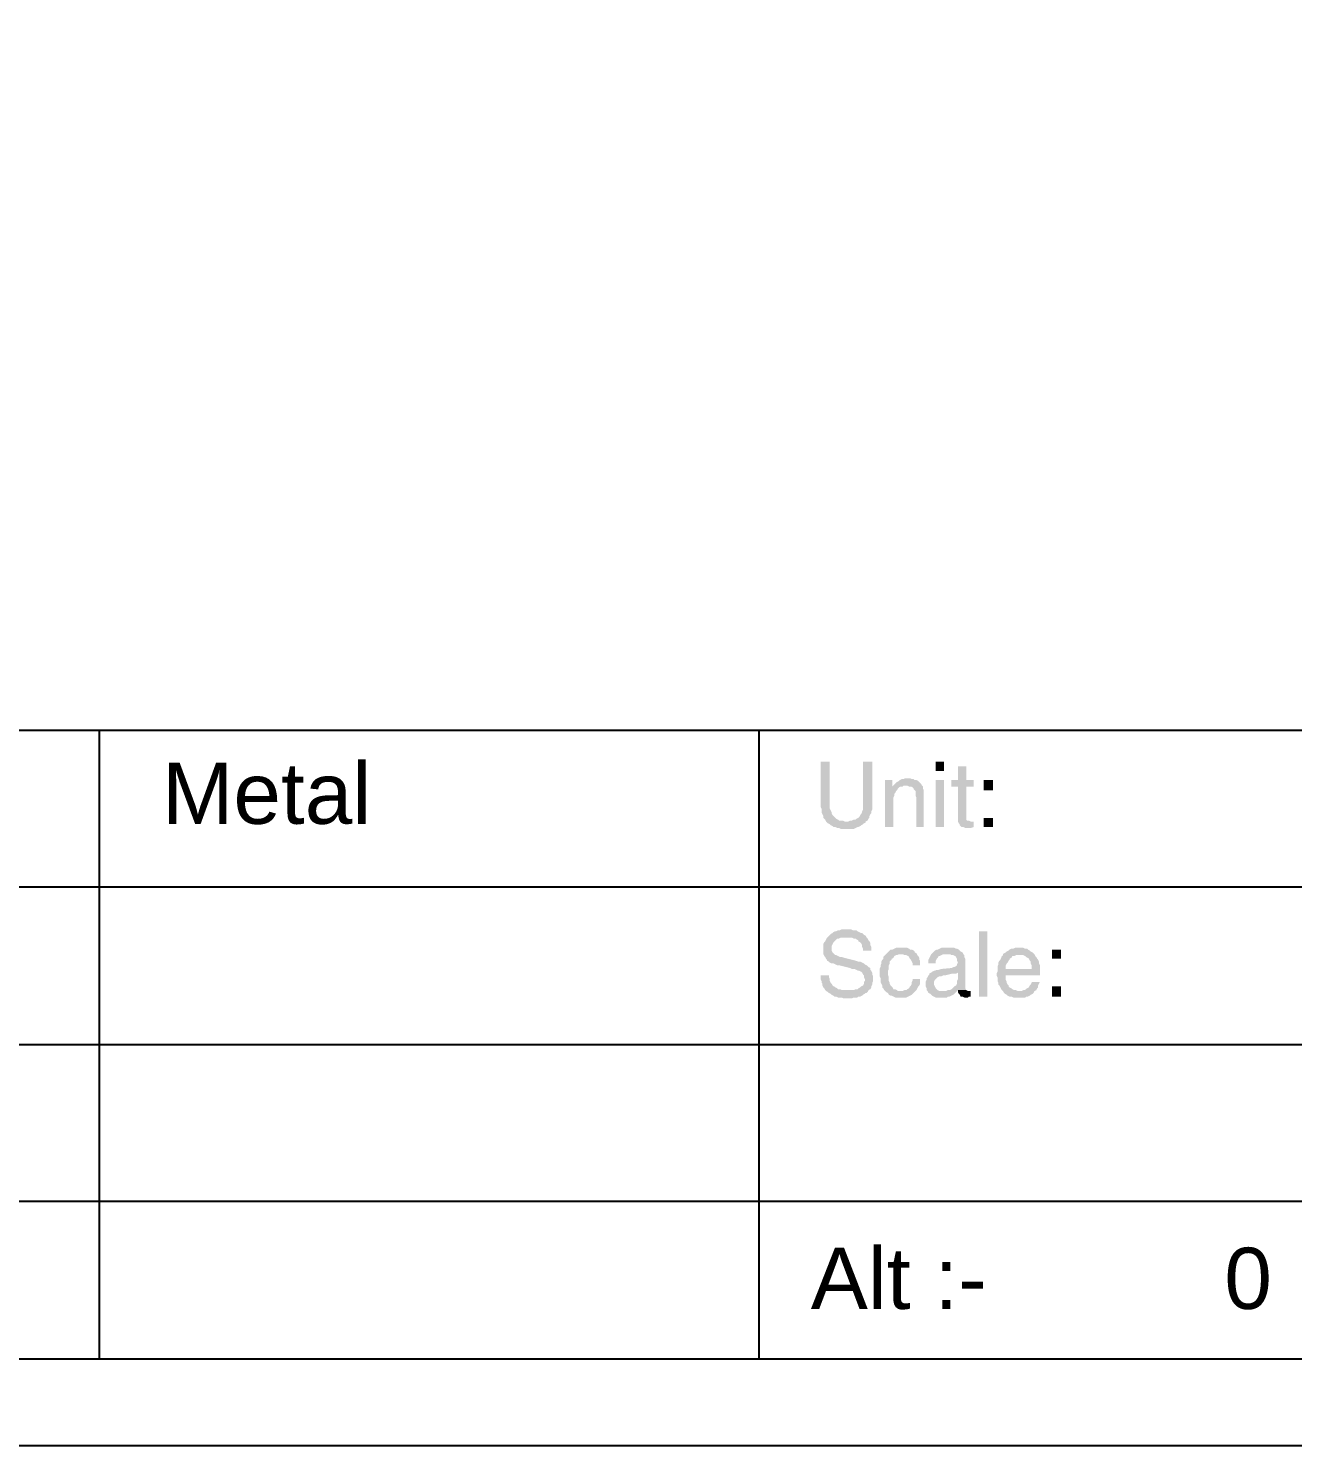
# Model space of a CAD drawing. Header units: millimetres. Extents: x 1448 to 2566, y 1057 to 1416.
# Drawn here: x 2362.5 to 2424.4, y 1118.6 to 1188 of the extents above; entities that cross this region are included whole.
import ezdxf

# ---------------------------------------------------------------- set-up
doc = ezdxf.new("R2010")
doc.units = ezdxf.units.MM
doc.styles.get("Standard").update_dxf_attribs({"font": 'arial.ttf'})

msp = doc.modelspace()

# ---------------------------------------------------------------- hatches: boundary and pattern name
at = {"transparency": 33554559}
for points in [[(2401.71151, 1152.06603), (2401.26019, 1152.06603), (2401.26019, 1149.85455), (2401.30532, 1149.76429), (2401.30532, 1149.58376), (2401.35045, 1149.49349), (2401.39559, 1149.40323), (2401.39559, 1149.31297), (2401.44072, 1149.26783), (2401.48585, 1149.2227), (2401.53098, 1149.13244), (2402.52389, 1149.13244), (2402.43363, 1149.13244), (2402.34336, 1149.17757), (2402.16283, 1149.17757), (2402.1177, 1149.2227), (2402.02744, 1149.26783), (2401.9823, 1149.31297), (2401.93717, 1149.3581), (2401.89204, 1149.40323), (2401.84691, 1149.44836), (2401.80177, 1149.53863), (2401.80177, 1149.58376), (2401.75664, 1149.67402), (2401.71151, 1149.76429), (2401.71151, 1150.03508)], [(2403.78759, 1152.06603), (2403.33627, 1152.06603), (2403.33627, 1150.03508), (2403.33627, 1149.71915), (2403.29114, 1149.62889), (2403.29114, 1149.58376), (2403.246, 1149.49349), (2403.20087, 1149.44836), (2403.15574, 1149.3581), (2403.11061, 1149.31297), (2403.02034, 1149.26783), (2402.97521, 1149.2227), (2402.88495, 1149.2227), (2402.79468, 1149.17757), (2402.70442, 1149.17757), (2402.61415, 1149.13244), (2401.53098, 1149.13244), (2401.57611, 1149.0873), (2401.62125, 1149.04217), (2401.71151, 1148.99704), (2401.75664, 1148.95191), (2401.84691, 1148.90678), (2401.89204, 1148.86164), (2401.9823, 1148.86164), (2402.07257, 1148.81651), (2402.16283, 1148.81651), (2402.2531, 1148.77138), (2402.88495, 1148.77138), (2402.97521, 1148.81651), (2403.06548, 1148.86164), (2403.11061, 1148.86164), (2403.20087, 1148.90678), (2403.246, 1148.95191), (2403.33627, 1148.99704), (2403.3814, 1149.04217), (2403.47167, 1149.0873), (2403.47167, 1149.13244), (2403.56193, 1149.17757), (2403.60706, 1149.26783), (2403.65219, 1149.31297), (2403.65219, 1149.40323), (2403.69733, 1149.49349), (2403.74246, 1149.53863), (2403.74246, 1149.62889), (2403.78759, 1149.71915), (2403.78759, 1150.03508)], [(2407.3079, 1151.61471), (2407.3079, 1152.06603), (2406.90171, 1152.06603), (2406.90171, 1151.61471)], [(2408.39107, 1151.84037), (2407.98488, 1151.84037), (2407.98488, 1151.16338), (2407.66896, 1151.16338), (2407.66896, 1150.84746), (2407.98488, 1150.84746), (2407.98488, 1149.13244), (2408.03001, 1149.04217), (2408.07515, 1148.99704), (2408.07515, 1148.95191), (2408.12028, 1148.90678), (2408.16541, 1148.86164), (2408.25568, 1148.86164), (2408.34594, 1148.81651), (2408.61673, 1148.81651), (2408.75213, 1148.86164), (2408.75213, 1149.13244), (2408.61673, 1149.13244), (2408.52647, 1149.17757), (2408.4362, 1149.17757), (2408.39107, 1149.2227), (2408.39107, 1150.84746), (2408.75213, 1150.84746), (2408.75213, 1151.16338), (2408.39107, 1151.16338)], [(2404.7805, 1151.16338), (2404.41944, 1151.16338), (2404.41944, 1148.86164), (2404.82563, 1148.86164), (2404.82563, 1150.08021), (2404.82563, 1150.30587), (2404.87076, 1150.39614), (2404.87076, 1150.4864), (2404.91589, 1150.53153), (2404.96103, 1150.6218), (2405.00616, 1150.66693), (2405.00616, 1150.66693), (2405.05129, 1150.75719), (2405.09642, 1150.80233), (2404.7805, 1150.84746)], [(2405.50261, 1151.25365), (2405.41235, 1151.25365), (2405.32208, 1151.20852), (2405.23182, 1151.20852), (2405.14156, 1151.16338), (2405.09642, 1151.11825), (2405.00616, 1151.07312), (2404.96103, 1151.02799), (2404.87076, 1150.93772), (2404.7805, 1150.84746), (2405.09642, 1150.80233), (2405.18669, 1150.84746), (2405.27695, 1150.84746), (2405.32208, 1150.89259), (2406.22473, 1150.89259), (2406.1796, 1150.98286), (2406.13446, 1151.02799), (2406.08933, 1151.07312), (2406.0442, 1151.11825), (2405.95393, 1151.16338), (2405.86367, 1151.16338), (2405.81854, 1151.20852), (2405.72827, 1151.20852), (2405.63801, 1151.25365)], [(2407.3079, 1148.86164), (2407.3079, 1151.16338), (2406.90171, 1151.16338), (2406.90171, 1148.86164)], [(2409.69991, 1150.66693), (2409.69991, 1151.16338), (2409.24858, 1151.16338), (2409.24858, 1150.66693)], [(2406.22473, 1150.89259), (2405.41235, 1150.89259), (2405.50261, 1150.89259), (2405.59288, 1150.84746), (2405.68314, 1150.84746), (2405.77341, 1150.80233), (2405.81854, 1150.75719), (2405.81854, 1150.71206), (2405.86367, 1150.66693), (2405.9088, 1150.6218), (2405.9088, 1150.39614), (2405.95393, 1150.30587), (2405.95393, 1148.86164), (2406.31499, 1148.86164), (2406.31499, 1150.66693), (2406.26986, 1150.75719), (2406.26986, 1150.84746)], [(2409.69991, 1148.86164), (2409.69991, 1149.31297), (2409.24858, 1149.31297), (2409.24858, 1148.86164)], [(2401.62125, 1143.49091), (2401.57611, 1143.44578), (2401.53098, 1143.35552), (2401.48585, 1143.26525), (2401.44072, 1143.22012), (2401.39559, 1143.12986), (2401.39559, 1142.6334), (2401.44072, 1142.54314), (2401.48585, 1142.49801), (2401.53098, 1142.40774), (2401.57611, 1142.36261), (2401.57611, 1142.31748), (2401.66638, 1142.27235), (2401.71151, 1142.22721), (2401.80177, 1142.18208), (2401.89204, 1142.18208), (2401.9823, 1142.13695), (2402.07257, 1142.09182), (2402.16283, 1142.09182), (2402.70442, 1141.95642), (2402.79468, 1141.91129), (2402.93008, 1141.91129), (2403.02034, 1141.86616), (2403.11061, 1141.82102), (2403.15574, 1141.82102), (2403.246, 1141.77589), (2403.29114, 1141.73076), (2403.29114, 1141.73076), (2403.33627, 1141.6405), (2403.3814, 1141.59536), (2403.3814, 1141.5051), (2403.42653, 1141.41484), (2403.42653, 1141.32457), (2403.3814, 1141.27944), (2403.3814, 1141.18917), (2403.33627, 1141.09891), (2403.246, 1141.05378), (2403.20087, 1141.00865), (2403.20087, 1141.00865), (2403.11061, 1140.96351), (2403.06548, 1140.91838), (2402.97521, 1140.91838), (2402.88495, 1140.87325), (2402.61415, 1140.87325), (2401.53098, 1140.82812), (2401.62125, 1140.78298), (2401.66638, 1140.73785), (2401.75664, 1140.69272), (2401.80177, 1140.64759), (2401.89204, 1140.60246), (2401.93717, 1140.55732), (2402.02744, 1140.55732), (2402.1177, 1140.51219), (2402.29823, 1140.51219), (2402.38849, 1140.46706), (2402.79468, 1140.46706), (2402.88495, 1140.51219), (2403.06548, 1140.51219), (2403.11061, 1140.55732), (2403.20087, 1140.55732), (2403.29114, 1140.60246), (2403.33627, 1140.64759), (2403.42653, 1140.69272), (2403.47167, 1140.73785), (2403.5168, 1140.73785), (2403.56193, 1140.78298), (2403.60706, 1140.87325), (2403.69733, 1140.91838), (2403.74246, 1141.00865), (2403.74246, 1141.05378), (2403.78759, 1141.14404), (2403.78759, 1141.23431), (2403.83272, 1141.32457), (2403.83272, 1141.55023), (2403.78759, 1141.6405), (2403.78759, 1141.73076), (2403.74246, 1141.82102), (2403.69733, 1141.86616), (2403.69733, 1141.95642), (2403.60706, 1142.00155), (2403.60706, 1142.00155), (2403.56193, 1142.04669), (2403.5168, 1142.09182), (2403.42653, 1142.13695), (2403.3814, 1142.18208), (2403.29114, 1142.22721), (2403.20087, 1142.27235), (2403.11061, 1142.27235), (2402.97521, 1142.31748), (2402.43363, 1142.45287), (2402.43363, 1142.45287), (2402.29823, 1142.49801), (2402.20796, 1142.49801), (2402.1177, 1142.54314), (2402.02744, 1142.58827), (2401.9823, 1142.58827), (2401.93717, 1142.6334), (2401.89204, 1142.67854), (2401.84691, 1142.72367), (2401.80177, 1142.81393), (2401.80177, 1143.03959), (2401.84691, 1143.12986), (2401.89204, 1143.22012), (2401.93717, 1143.26525), (2401.9823, 1143.31039), (2402.02744, 1143.35552), (2402.07257, 1143.40065), (2402.16283, 1143.40065), (2402.2531, 1143.44578), (2402.52389, 1143.44578)], [(2402.52389, 1143.85197), (2402.29823, 1143.85197), (2402.20796, 1143.80684), (2402.1177, 1143.80684), (2402.02744, 1143.76171), (2401.9823, 1143.76171), (2401.89204, 1143.71658), (2401.84691, 1143.67144), (2401.75664, 1143.62631), (2401.71151, 1143.58118), (2401.66638, 1143.53605), (2401.62125, 1143.49091), (2402.52389, 1143.44578), (2402.79468, 1143.44578), (2402.88495, 1143.40065), (2402.97521, 1143.40065), (2403.02034, 1143.35552), (2403.11061, 1143.31039), (2403.11061, 1143.26525), (2403.20087, 1143.22012), (2403.246, 1143.17499), (2403.29114, 1143.08473), (2403.29114, 1142.99446), (2403.33627, 1142.9042), (2403.33627, 1142.81393), (2403.74246, 1142.81393), (2403.74246, 1142.99446), (2403.69733, 1143.08473), (2403.69733, 1143.17499), (2403.65219, 1143.26525), (2403.60706, 1143.31039), (2403.56193, 1143.40065), (2403.5168, 1143.44578), (2403.47167, 1143.53605), (2403.3814, 1143.58118), (2403.3814, 1143.58118), (2403.29114, 1143.67144), (2403.246, 1143.67144), (2403.15574, 1143.71658), (2403.06548, 1143.76171), (2403.02034, 1143.80684), (2402.83981, 1143.80684), (2402.74955, 1143.85197), (2402.65929, 1143.85197)], [(2409.02292, 1140.55732), (2409.02292, 1143.76171), (2409.42911, 1143.76171), (2409.42911, 1140.55732)], [(2405.23182, 1142.94933), (2404.96103, 1142.94933), (2404.87076, 1142.9042), (2404.7805, 1142.85906), (2404.69023, 1142.85906), (2404.6451, 1142.81393), (2404.55484, 1142.72367), (2404.50971, 1142.67854), (2404.46457, 1142.6334), (2405.27695, 1142.6334), (2405.36722, 1142.58827), (2405.45748, 1142.58827), (2405.54775, 1142.54314), (2405.59288, 1142.49801), (2405.63801, 1142.40774), (2405.68314, 1142.36261), (2405.72827, 1142.27235), (2405.77341, 1142.18208), (2405.77341, 1142.09182), (2406.13446, 1142.09182), (2406.13446, 1142.31748), (2406.08933, 1142.36261), (2406.08933, 1142.45287), (2406.0442, 1142.54314), (2405.99907, 1142.58827), (2405.95393, 1142.67854), (2405.86367, 1142.72367), (2405.86367, 1142.7688), (2405.81854, 1142.81393), (2405.72827, 1142.85906), (2405.63801, 1142.85906), (2405.59288, 1142.9042), (2405.50261, 1142.94933), (2405.32208, 1142.94933)], [(2407.48843, 1142.94933), (2407.1725, 1142.94933), (2407.08224, 1142.9042), (2406.99197, 1142.85906), (2406.94684, 1142.85906), (2406.85658, 1142.81393), (2406.81145, 1142.7688), (2406.76631, 1142.72367), (2406.72118, 1142.67854), (2406.67605, 1142.6334), (2406.63092, 1142.54314), (2406.58579, 1142.45287), (2406.54065, 1142.36261), (2406.54065, 1142.18208), (2406.90171, 1142.18208), (2406.90171, 1142.31748), (2406.94684, 1142.40774), (2406.99197, 1142.45287), (2407.03711, 1142.54314), (2407.08224, 1142.54314), (2407.1725, 1142.58827), (2407.26277, 1142.6334), (2408.25568, 1142.6334), (2408.21054, 1142.72367), (2408.12028, 1142.7688), (2408.07515, 1142.81393), (2408.03001, 1142.85906), (2407.93975, 1142.9042), (2407.89462, 1142.9042), (2407.80435, 1142.94933), (2407.57869, 1142.94933)], [(2411.00874, 1142.94933), (2410.78308, 1142.94933), (2410.69281, 1142.9042), (2410.60255, 1142.9042), (2410.51228, 1142.85906), (2410.46715, 1142.81393), (2410.37689, 1142.7688), (2410.33176, 1142.72367), (2410.24149, 1142.67854), (2410.19636, 1142.6334), (2411.00874, 1142.58827), (2411.18927, 1142.58827), (2411.27953, 1142.54314), (2411.32466, 1142.49801), (2411.41493, 1142.45287), (2411.46006, 1142.40774), (2411.46006, 1142.40774), (2411.50519, 1142.31748), (2411.55032, 1142.27235), (2411.55032, 1142.18208), (2411.59546, 1142.09182), (2411.59546, 1141.91129), (2410.33176, 1141.91129), (2409.92557, 1141.86616), (2409.92557, 1141.77589), (2409.88043, 1141.68563), (2409.88043, 1141.59536), (2409.92557, 1141.5051), (2409.92557, 1141.32457), (2409.9707, 1141.23431), (2409.9707, 1141.14404), (2410.01583, 1141.09891), (2410.06096, 1141.00865), (2410.10609, 1140.91838), (2410.15123, 1140.87325), (2410.19636, 1140.82812), (2411.00874, 1140.82812), (2410.91847, 1140.82812), (2410.82821, 1140.87325), (2410.73795, 1140.87325), (2410.64768, 1140.91838), (2410.60255, 1140.96351), (2410.51228, 1141.00865), (2410.46715, 1141.05378), (2410.46715, 1141.09891), (2410.42202, 1141.14404), (2410.37689, 1141.23431), (2410.37689, 1141.27944), (2410.33176, 1141.3697), (2410.33176, 1141.59536), (2412.00165, 1141.59536), (2412.00165, 1142.09182), (2411.95651, 1142.18208), (2411.95651, 1142.27235), (2411.91138, 1142.36261), (2411.86625, 1142.40774), (2411.82112, 1142.49801), (2411.77599, 1142.54314), (2411.73085, 1142.6334), (2411.68572, 1142.67854), (2411.64059, 1142.72367), (2411.55032, 1142.7688), (2411.50519, 1142.81393), (2411.41493, 1142.85906), (2411.3698, 1142.9042), (2411.27953, 1142.9042), (2411.18927, 1142.94933), (2411.099, 1142.94933)], [(2413.03969, 1142.40774), (2413.03969, 1142.85906), (2412.58836, 1142.85906), (2412.58836, 1142.40774)], [(2404.46457, 1142.6334), (2404.37431, 1142.54314), (2404.32918, 1142.49801), (2404.32918, 1142.40774), (2404.28404, 1142.36261), (2404.23891, 1142.27235), (2404.23891, 1142.18208), (2404.19378, 1142.09182), (2404.19378, 1142.00155), (2404.14865, 1141.91129), (2404.14865, 1141.55023), (2404.19378, 1141.45997), (2404.19378, 1141.27944), (2404.23891, 1141.18917), (2404.28404, 1141.09891), (2404.28404, 1141.00865), (2404.32918, 1140.96351), (2404.37431, 1140.87325), (2404.41944, 1140.82812), (2405.18669, 1140.82812), (2405.05129, 1140.82812), (2405.00616, 1140.87325), (2404.91589, 1140.91838), (2404.82563, 1140.91838), (2404.7805, 1141.00865), (2404.73537, 1141.05378), (2404.69023, 1141.09891), (2404.6451, 1141.18917), (2404.6451, 1141.23431), (2404.59997, 1141.32457), (2404.59997, 1141.5051), (2404.55484, 1141.6405), (2404.55484, 1141.82102), (2404.59997, 1141.91129), (2404.59997, 1142.09182), (2404.6451, 1142.18208), (2404.6451, 1142.27235), (2404.69023, 1142.31748), (2404.73537, 1142.36261), (2404.73537, 1142.40774), (2404.82563, 1142.45287), (2404.87076, 1142.54314), (2404.96103, 1142.58827), (2405.00616, 1142.58827), (2405.09642, 1142.6334), (2405.18669, 1142.6334)], [(2408.25568, 1142.6334), (2407.4433, 1142.6334), (2407.62383, 1142.6334), (2407.66896, 1142.58827), (2407.75922, 1142.58827), (2407.84949, 1142.54314), (2407.89462, 1142.49801), (2407.93975, 1142.40774), (2407.93975, 1142.31748), (2407.98488, 1142.22721), (2407.98488, 1142.22721), (2407.93975, 1142.13695), (2407.93975, 1142.09182), (2407.89462, 1142.04669), (2407.80435, 1142.00155), (2407.75922, 1142.00155), (2407.66896, 1141.95642), (2407.1725, 1141.91129), (2407.03711, 1141.86616), (2406.94684, 1141.86616), (2406.85658, 1141.82102), (2406.81145, 1141.82102), (2406.72118, 1141.77589), (2407.98488, 1141.73076), (2407.98488, 1141.41484), (2407.93975, 1141.32457), (2407.93975, 1141.18917), (2407.89462, 1141.09891), (2407.80435, 1141.05378), (2407.75922, 1141.00865), (2407.71409, 1140.96351), (2407.66896, 1140.91838), (2407.57869, 1140.87325), (2407.48843, 1140.87325), (2407.39816, 1140.82812), (2406.49552, 1140.82812), (2406.54065, 1140.73785), (2406.63092, 1140.69272), (2406.67605, 1140.64759), (2406.72118, 1140.60246), (2406.81145, 1140.55732), (2406.90171, 1140.51219), (2407.4433, 1140.51219), (2407.48843, 1140.55732), (2407.57869, 1140.55732), (2407.66896, 1140.60246), (2407.75922, 1140.64759), (2407.80435, 1140.69272), (2407.89462, 1140.78298), (2407.89462, 1140.78298), (2407.98488, 1140.87325), (2408.39107, 1140.87325), (2408.34594, 1140.96351), (2408.34594, 1142.40774), (2408.30081, 1142.49801), (2408.30081, 1142.58827)], [(2410.19636, 1142.6334), (2410.19636, 1142.58827), (2410.10609, 1142.49801), (2410.10609, 1142.45287), (2410.06096, 1142.36261), (2410.01583, 1142.31748), (2409.9707, 1142.22721), (2409.9707, 1142.13695), (2409.92557, 1142.04669), (2409.92557, 1141.86616), (2410.33176, 1141.91129), (2410.33176, 1142.09182), (2410.37689, 1142.18208), (2410.42202, 1142.22721), (2410.46715, 1142.31748), (2410.51228, 1142.36261), (2410.51228, 1142.40774), (2410.60255, 1142.45287), (2410.64768, 1142.54314), (2410.73795, 1142.54314), (2410.82821, 1142.58827), (2411.00874, 1142.58827)], [(2401.66638, 1141.59536), (2401.26019, 1141.59536), (2401.26019, 1141.41484), (2401.30532, 1141.32457), (2401.30532, 1141.23431), (2401.35045, 1141.18917), (2401.35045, 1141.09891), (2401.39559, 1141.00865), (2401.44072, 1140.96351), (2401.48585, 1140.87325), (2401.53098, 1140.82812), (2402.61415, 1140.87325), (2402.29823, 1140.87325), (2402.20796, 1140.91838), (2402.1177, 1140.91838), (2402.07257, 1140.96351), (2401.9823, 1141.00865), (2401.93717, 1141.05378), (2401.89204, 1141.05378), (2401.84691, 1141.09891), (2401.80177, 1141.18917), (2401.75664, 1141.23431), (2401.71151, 1141.32457), (2401.71151, 1141.41484), (2401.66638, 1141.5051)], [(2406.13446, 1141.41484), (2405.77341, 1141.41484), (2405.77341, 1141.3697), (2405.72827, 1141.27944), (2405.72827, 1141.18917), (2405.68314, 1141.09891), (2405.63801, 1141.05378), (2405.59288, 1140.96351), (2405.50261, 1140.91838), (2405.45748, 1140.87325), (2405.36722, 1140.87325), (2405.27695, 1140.82812), (2404.41944, 1140.82812), (2404.46457, 1140.78298), (2404.55484, 1140.73785), (2404.59997, 1140.64759), (2404.69023, 1140.60246), (2404.73537, 1140.60246), (2404.82563, 1140.55732), (2404.91589, 1140.51219), (2405.45748, 1140.51219), (2405.54775, 1140.55732), (2405.63801, 1140.60246), (2405.72827, 1140.64759), (2405.77341, 1140.69272), (2405.81854, 1140.73785), (2405.86367, 1140.78298), (2405.9088, 1140.82812), (2405.95393, 1140.87325), (2405.99907, 1140.96351), (2406.0442, 1141.05378), (2406.08933, 1141.09891), (2406.13446, 1141.18917), (2406.13446, 1141.27944)], [(2406.72118, 1141.77589), (2406.67605, 1141.73076), (2406.58579, 1141.68563), (2406.58579, 1141.6405), (2406.54065, 1141.59536), (2406.49552, 1141.5051), (2406.45039, 1141.45997), (2406.45039, 1141.3697), (2406.40526, 1141.27944), (2406.40526, 1141.05378), (2406.45039, 1140.96351), (2406.45039, 1140.87325), (2406.49552, 1140.82812), (2407.21764, 1140.82812), (2407.08224, 1140.82812), (2406.99197, 1140.87325), (2406.94684, 1140.91838), (2406.90171, 1140.96351), (2406.85658, 1141.05378), (2406.81145, 1141.14404), (2406.81145, 1141.27944), (2406.85658, 1141.3697), (2406.90171, 1141.41484), (2406.94684, 1141.45997), (2406.99197, 1141.5051), (2407.08224, 1141.55023), (2407.1725, 1141.55023), (2407.26277, 1141.59536), (2407.35303, 1141.59536), (2407.71409, 1141.68563), (2407.89462, 1141.68563), (2407.98488, 1141.73076)], [(2408.39107, 1140.87325), (2407.98488, 1140.87325), (2407.98488, 1140.78298), (2408.48134, 1140.82812), (2408.48134, 1140.82812)], [(2408.61673, 1140.82812), (2408.48134, 1140.82812), (2407.98488, 1140.78298), (2408.03001, 1140.69272), (2408.07515, 1140.64759), (2408.07515, 1140.64759), (2408.12028, 1140.55732), (2408.21054, 1140.55732), (2408.30081, 1140.51219), (2408.48134, 1140.51219), (2408.52647, 1140.55732), (2408.61673, 1140.55732)], [(2412.00165, 1141.27944), (2411.59546, 1141.27944), (2411.59546, 1141.23431), (2411.55032, 1141.14404), (2411.50519, 1141.09891), (2411.46006, 1141.00865), (2411.3698, 1140.96351), (2411.32466, 1140.91838), (2411.2344, 1140.87325), (2411.18927, 1140.87325), (2411.099, 1140.82812), (2410.19636, 1140.82812), (2410.24149, 1140.73785), (2410.28662, 1140.69272), (2410.37689, 1140.64759), (2410.42202, 1140.60246), (2410.51228, 1140.55732), (2410.60255, 1140.55732), (2410.69281, 1140.51219), (2411.27953, 1140.51219), (2411.32466, 1140.55732), (2411.41493, 1140.55732), (2411.50519, 1140.60246), (2411.55032, 1140.64759), (2411.64059, 1140.69272), (2411.68572, 1140.73785), (2411.73085, 1140.82812), (2411.82112, 1140.87325), (2411.86625, 1140.96351), (2411.91138, 1141.00865), (2411.91138, 1141.09891), (2411.95651, 1141.18917)], [(2413.03969, 1140.55732), (2413.03969, 1141.05378), (2412.58836, 1141.05378), (2412.58836, 1140.55732)]]:
    msp.add_hatch(color=256, dxfattribs=at).paths.add_polyline_path(points)

# ---------------------------------------------------------------- linework, layer by layer
msp.add_line((2152.83439, 1122.82038), (2562.08988, 1122.82038))
msp.add_lwpolyline([(2566.12792, 1118.56132), (2566.12792, 1415.56132), (2146.12793, 1415.56132), (2146.12793, 1118.56132)], close=True)
for points in [[(2165.652, 1153.60052), (2562.08988, 1153.60052)], [(2365.92169, 1153.60052), (2365.92169, 1122.82038)], [(2398.23633, 1153.60052), (2398.23633, 1122.82038)], [(2165.652, 1145.92805), (2461.78243, 1145.92805)], [(2165.652, 1138.21045), (2514.72247, 1138.21045)], [(2165.652, 1130.53798), (2461.78243, 1130.53798)]]:
    msp.add_lwpolyline(points)

# ---------------------------------------------------------------- texts
at = {"char_height": 2.9996568, "width": 34.3482701, "attachment_point": 5}
for s, insert in [('\\pxql;Metal ', (2386.1861, 1150.49792)), ('\\pxql;Alt :-          0', (2417.95331, 1126.73575))]:
    msp.add_mtext(s, dxfattribs=dict(at, insert=insert))

doc.saveas('drawing.dxf')
